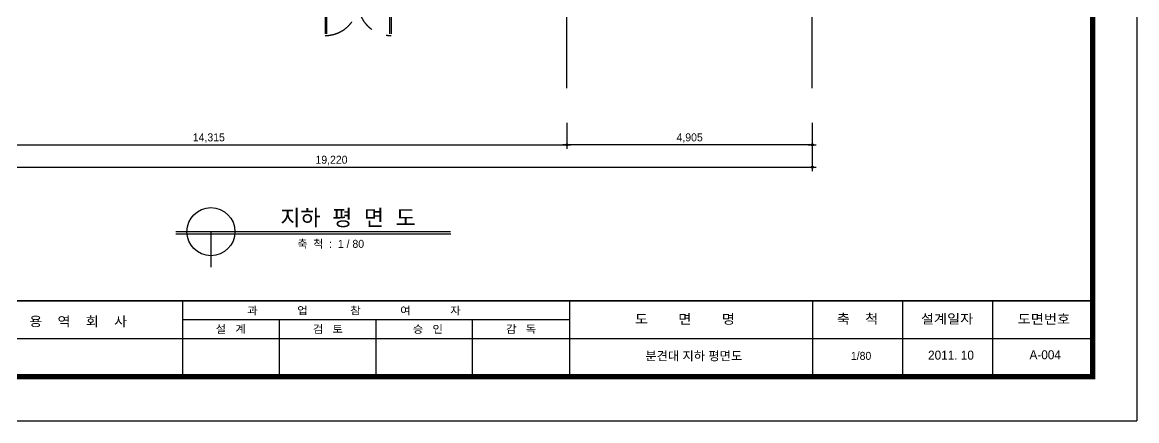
# Model space of a CAD drawing. Extents: x 62963 to 96603, y -130392 to -106632.
# Drawn here: x 74328 to 96603, y -130392 to -122427 of the extents above; entities that cross this region are included whole.
import ezdxf
from ezdxf.enums import TextEntityAlignment as Align

# ---------------------------------------------------------------- set-up
doc = ezdxf.new("R2010")
doc.units = 0
doc.header["$LTSCALE"] = 50
doc.header["$MEASUREMENT"] = 0
doc.header["$PDMODE"] = 35
doc.header["$PDSIZE"] = -10
doc.linetypes.add('CEN', pattern=[62, 60, -1, 0, -1])
doc.linetypes.add('HIDDEN', pattern=[0.375, 0.25, -0.125])
doc.layers.get('0').update_dxf_attribs({"linetype": 'CONTINUOUS'})
doc.layers.get('DEFPOINTS').update_dxf_attribs({"linetype": 'CONTINUOUS'})
for name, color, linetype in [('CEN', 1, 'CEN'), ('COR', 4, 'CONTINUOUS'), ('DIM', 7, 'CONTINUOUS'), ('HAT', 5, 'CONTINUOUS'), ('SYM', 7, 'CONTINUOUS'), ('TEX', 7, 'CONTINUOUS'), ('TEXT', 7, 'CONTINUOUS'), ('WAL', 3, 'CONTINUOUS')]:
    doc.layers.add(name, color=color, linetype=linetype)
doc.styles.add('GHS', font='HYWULM_0.TTF')
doc.styles.add('HY울릉도M', font='HYWULM_0.TTF')
doc.styles.add('title', font='HYWULB_0.TTF', dxfattribs={"width": 0.6})
doc.styles.add('현창', font='HYWULM_0.TTF')
doc.dimstyles.new('STANDARD$0', dxfattribs={"dimscale": 30, "dimtxt": 3, "dimasz": 1, "dimexe": 2, "dimexo": 5, "dimgap": 0.9, "dimtad": 1, "dimtoh": 1, "dimdec": 4, "dimzin": 0, "dimdsep": 46, "dimlunit": 6, "dimtxsty": 'GHS', "dimblk1": 'DIMDOT', "dimblk2": 'DIMDOT', "dimsah": 1, "dimcen": 0.09, "dimadec": 0, "dimazin": 0, "dimtfac": 1, "dimtdec": 4, "dimtofl": 0, "dimtmove": 2, "dimatfit": 3, "dimldrblk": 'DIMDOT', "dimfxl": 1, "dimtolj": 1, "dimtzin": 0, "dimarcsym": 0})

# ---------------------------------------------------------------- blocks, each defined once
blk = doc.blocks.new('20')
at = {"layer": 'COR', "linetype": 'Continuous'}
for p, q in [((262847, -53606), (262847, -57398)), ((282175, -53606), (282175, -57398)), ((294331, -53606), (294331, -57398)), ((294331, -53606), (294331, -57398)), ((298824, -53606), (298824, -57398)), ((303324, -53606), (303324, -57398)), ((282175, -54554), (262847, -54554)), ((308324, -55502), (230424, -55502)), ((308324, -55502), (230424, -55502))]:
    blk.add_line(p, q, dxfattribs=at)
at = {"layer": 'COR'}
for p, q in [((267679, -54554), (267679, -57398)), ((272511, -54554), (272511, -57398)), ((277343, -57398), (277343, -54554))]:
    blk.add_line(p, q, dxfattribs=at)
at = {"layer": 'COR', "linetype": 'Continuous', "const_width": 270}
blk.add_lwpolyline([(230424, -2398), (230424, -57398), (308324, -57398), (308324, -2398)], close=True, dxfattribs=at)
at = {"layer": 'COR', "linetype": 'Continuous', "const_width": 94.8}
blk.add_lwpolyline([(308324, -53606), (230424, -53606)], dxfattribs=at)
at = {"layer": 'HAT'}
for p in [(310524, -198), (226424, -59598)]:
    blk.add_line(p, (310524, -59598), dxfattribs=at)
at = {"layer": 'WAL', "linetype": 'Continuous', "style": 'HY울릉도M', "width": 1.1}
for s, height, p in [('과             업              참             여             자', 379.48, (266081, -54287)), ('용    역    회    사', 474.35, (255184, -54873)), ('도        면        명', 474.35, (285449, -54755)), ('축    척', 474.3, (295539, -54743)), ('설계일자', 474.3, (299737, -54743)), ('도면번호', 474.3, (304577, -54755)), ('설   계', 379.5, (264501, -55211)), ('검   토', 379.5, (269356, -55211)), ('승   인', 379.5, (274355, -55211)), ('감   독', 379.5, (279013, -55211))]:
    blk.add_text(s, height=height, dxfattribs=at).set_placement(p)
blk = doc.blocks.new('DIMDOT')
at = {"linetype": 'Continuous'}
blk.add_line((-2, 0), (2, 0), dxfattribs=at)
for radius in [0.5, 0.25]:
    blk.add_circle((0, 0), radius, dxfattribs=at)
blk = doc.blocks.new('*D8')
at = {"layer": 'DEFPOINTS', "color": 0}
for p in [(70899, -124235), (90119, -124235), (90119, -125326)]:
    blk.add_point(p, dxfattribs=at)
at = {"layer": 'SYM', "color": 211, "lineweight": -2}
for p, q in [((70899, -124435), (70899, -125406)), ((90119, -124435), (90119, -125406)), ((70939, -125326), (90079, -125326))]:
    blk.add_line(p, q, dxfattribs=at)
at = {"layer": 'SYM', "color": 211, "lineweight": -2, "xscale": 40, "yscale": 40, "zscale": 40, "rotation": 180}
blk.add_blockref('DIMDOT', (70899, -125326), dxfattribs=at)
at = {"layer": 'SYM', "color": 211, "lineweight": -2, "xscale": 40, "yscale": 40, "zscale": 40}
blk.add_blockref('DIMDOT', (90119, -125326), dxfattribs=at)
at = {"layer": 'SYM', "color": 0, "insert": (80509, -125190), "char_height": 160, "attachment_point": 5, "style": '현창'}
blk.add_mtext('\\A1;19,220', dxfattribs=at)
blk = doc.blocks.new('*D9')
at = {"layer": 'DEFPOINTS', "color": 0}
for p in [(70899, -124235), (85214, -124235), (85214, -124878)]:
    blk.add_point(p, dxfattribs=at)
at = {"layer": 'SYM', "color": 211, "lineweight": -2}
for p, q in [((70899, -124435), (70899, -124958)), ((85214, -124435), (85214, -124958)), ((70939, -124878), (85174, -124878))]:
    blk.add_line(p, q, dxfattribs=at)
at = {"layer": 'SYM', "color": 211, "lineweight": -2, "xscale": 40, "yscale": 40, "zscale": 40, "rotation": 180}
blk.add_blockref('DIMDOT', (70899, -124878), dxfattribs=at)
at = {"layer": 'SYM', "color": 211, "lineweight": -2, "xscale": 40, "yscale": 40, "zscale": 40}
blk.add_blockref('DIMDOT', (85214, -124878), dxfattribs=at)
at = {"layer": 'SYM', "color": 0, "insert": (78057, -124742), "char_height": 160, "attachment_point": 5, "style": '현창'}
blk.add_mtext('\\A1;14,315', dxfattribs=at)
blk = doc.blocks.new('*D14')
at = {"layer": 'DEFPOINTS', "color": 0}
for p in [(85214, -124235), (90119, -124235), (85214, -124878)]:
    blk.add_point(p, dxfattribs=at)
at = {"layer": 'SYM', "color": 211, "lineweight": -2}
for p, q in [((85214, -124435), (85214, -124958)), ((90119, -124435), (90119, -124958)), ((90079, -124878), (85254, -124878))]:
    blk.add_line(p, q, dxfattribs=at)
at = {"layer": 'SYM', "color": 211, "lineweight": -2, "xscale": 40, "yscale": 40, "zscale": 40, "rotation": 180}
blk.add_blockref('DIMDOT', (85214, -124878), dxfattribs=at)
at = {"layer": 'SYM', "color": 211, "lineweight": -2, "xscale": 40, "yscale": 40, "zscale": 40}
blk.add_blockref('DIMDOT', (90119, -124878), dxfattribs=at)
at = {"layer": 'SYM', "color": 0, "insert": (87667, -124742), "char_height": 160, "attachment_point": 5, "style": '현창'}
blk.add_mtext('\\A1;4,905', dxfattribs=at)

msp = doc.modelspace()

# ---------------------------------------------------------------- linework, layer by layer
at = {"layer": 'CEN'}
for p, q in [((90119.02273, -123745.12493), (90119.02273, -110300.7152)), ((85214.02273, -123745.12493), (85214.02273, -117087.49661))]:
    msp.add_line(p, q, dxfattribs=at)
at = {"layer": 'DIM'}
for p, q in [((77393.96338, -126658.79166), (82895.59239, -126658.79166)), ((78099.14986, -126613.07738), (78099.14986, -127321.64881))]:
    msp.add_line(p, q, dxfattribs=at)
msp.add_circle((78099.14986, -126613.07738), 480, dxfattribs=at)
at = {"layer": 'HAT', "linetype": 'HIDDEN', "ltscale": 50}
for p, q in [((80379.02273, -122031.9175), (80379.02273, -122691.9175)), ((80409.02273, -122031.9175), (80409.02273, -122691.36964)), ((81669.02273, -122031.9175), (81669.02273, -122691.36964)), ((81699.02273, -122031.9175), (81699.02273, -122691.9175))]:
    msp.add_line(p, q, dxfattribs=at)
for centre, start, end in [((80382.02977, -122034.92454), 269.737760905, 0.262239099), ((81696.0157, -122034.92454), 179.737760901, 270.262239095)]:
    msp.add_arc(centre, 656.99985, start, end, dxfattribs=at)
at = {"layer": 'TEX', "const_width": 27.42857}
msp.add_lwpolyline([(77392.4832, -126613.07738), (82892.8799, -126613.07738)], dxfattribs=at)

# ---------------------------------------------------------------- block references
at = {"layer": 'WAL', "xscale": 0.4000000000232831, "yscale": 0.4000000000232831, "zscale": 0.4000000000000001}
msp.add_blockref('20', (-27607.11815, -106552.9127), dxfattribs=at)

# ---------------------------------------------------------------- texts
at = {"layer": 'TEX', "style": 'title'}
msp.add_text(' 지하  평  면  도', height=320, dxfattribs=at).set_placement((79370.74432, -126493.55839))
at = {"layer": 'TEXT', "style": '현창'}
msp.add_text('축  척  :  1 / 80', height=160, dxfattribs=at).set_placement((79827.35383, -126936.25726))
at = {"layer": 'WAL', "style": 'HY울릉도M'}
msp.add_text('분견대 지하 평면도', height=180, dxfattribs=at).set_placement((86780.48388, -129185.82696))
for s, height, p in [('1/80', 160, (91093.75543, -129176.1062)), ('A-004', 180, (94774.15833, -129163.91172))]:
    msp.add_text(s, height=height, dxfattribs=at).set_placement(p, align=Align.CENTER)
at = {"layer": 'WAL', "linetype": 'Continuous', "style": 'HY울릉도M'}
msp.add_text('2011. 10', height=180, dxfattribs=at).set_placement((92890.79743, -129081.57223), align=Align.MIDDLE_CENTER)

# ---------------------------------------------------------------- dimensions: what is measured, and where the dimension line sits
at = {"layer": 'SYM'}
for base, p2, picture, middle in [((90119.02273, -125325.70509), (90119.02273, -124234.65009), '*D8', (80509.02273, -125190.15249)), ((85214.02273, -124877.69445), (85214.02273, -124234.65009), '*D9', (78056.52273, -124742.24837))]:
    dim = msp.add_linear_dim(base=base, p1=(70899.02273, -124234.65009), p2=p2, dimstyle='STANDARD$0', override={"dimscale": 40, "dimtxt": 4, "dimgap": 1, "dimtoh": 0, "dimdle": 2, "dimclrd": 211, "dimclre": 211, "dimtix": 1, "dimtofl": 1}, dxfattribs=at)
    dim.commit()
    dim.dimension.update_dxf_attribs({"geometry": picture, "text_midpoint": middle})
dim = msp.add_linear_dim(base=(85214.02273, -124877.69445), p1=(90119.02273, -124234.65009), p2=(85214.02273, -124234.65009), angle=180, dimstyle='STANDARD$0', override={"dimscale": 40, "dimtxt": 4, "dimgap": 1, "dimtoh": 0, "dimdle": 2, "dimclrd": 211, "dimclre": 211, "dimtix": 1, "dimtofl": 1}, dxfattribs=at)
dim.commit()
dim.dimension.update_dxf_attribs({"geometry": '*D14', "text_midpoint": (87666.52273, -124742.14185)})

doc.saveas('drawing.dxf')
